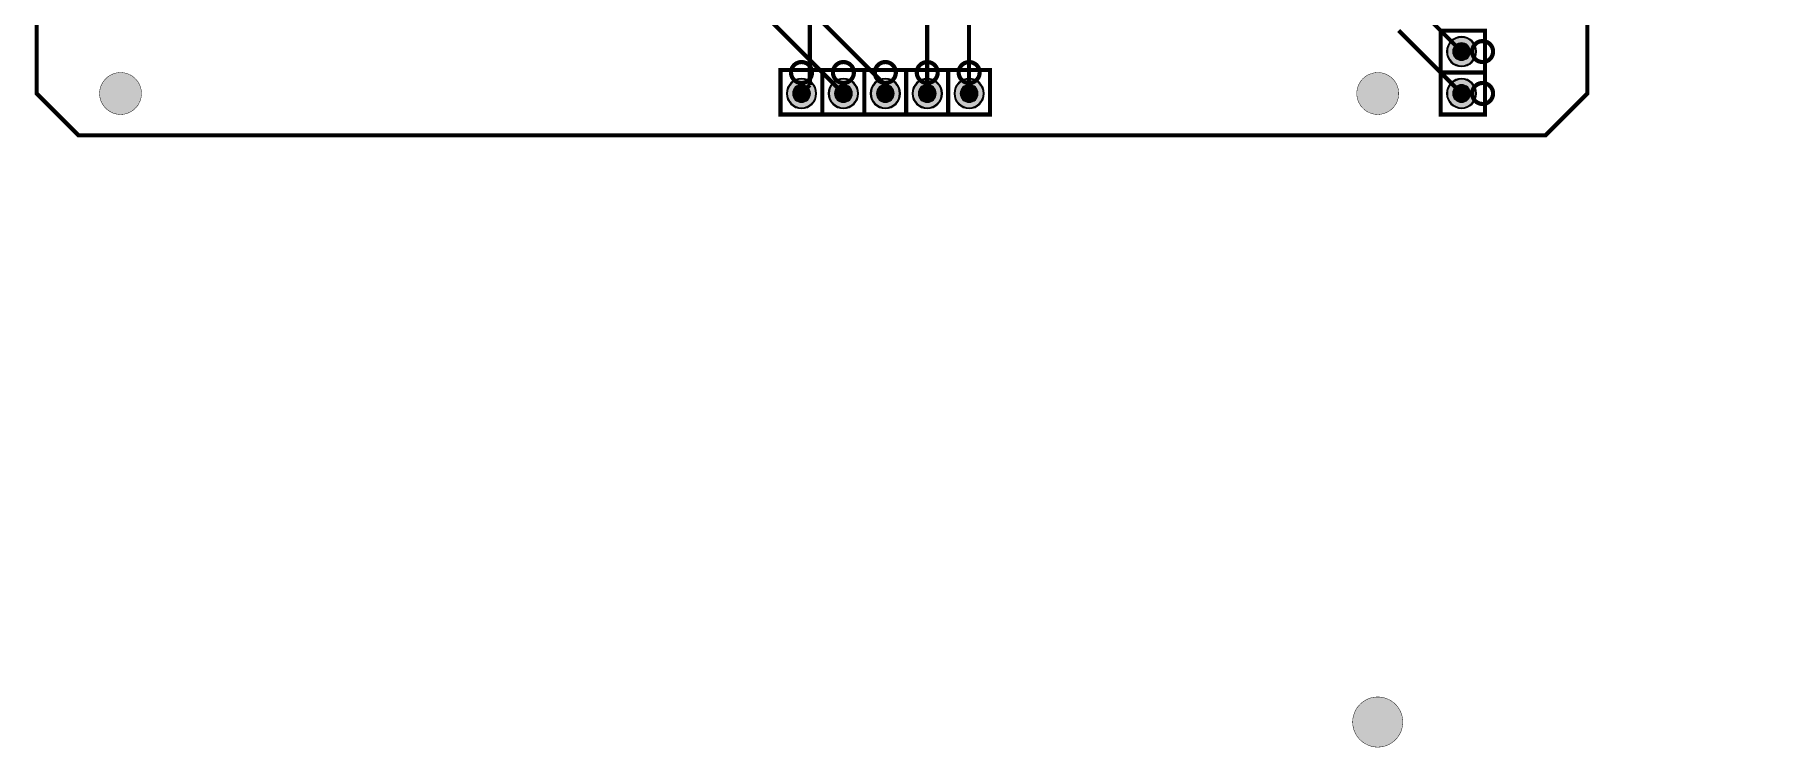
# Model space of a CAD drawing. Header units: millimetres. Extents: x -59 to 46, y -149 to -20.
# Drawn here: x -58.5 to 46.4, y -148.9 to -105.7 of the extents above; entities that cross this region are included whole.
import ezdxf

# ---------------------------------------------------------------- set-up
doc = ezdxf.new("R2010")
doc.units = ezdxf.units.MM
doc.header["$MEASUREMENT"] = 0
for name, color, linetype, true_color in [('Board-Outline-Layer', 7, 'Continuous', 0xff00ff), ('Bottom-Layer', 7, 'Continuous', 0x0000ff), ('Bottom-Paste-Mask-Layer', 7, 'Continuous', 0x800000), ('Bottom-Solder-Mask-Layer', 7, 'Continuous', 0xaa00ff), ('Hole-Layer', 7, 'Continuous', 0x222222), ('Multi-Layer', 7, 'Continuous', 0xc0c0c0), ('Top-Layer', 7, 'Continuous', 0xff0000), ('Top-Paste-Mask-Layer', 7, 'Continuous', 0x808080), ('Top-Silkscreen-Layer', 7, 'Continuous', 0xffcc00), ('Top-Solder-Mask-Layer', 7, 'Continuous', 0x800080)]:
    doc.layers.add(name, color=color, linetype=linetype, true_color=true_color)

msp = doc.modelspace()

# ---------------------------------------------------------------- hatches: boundary and pattern name
at = {"layer": 'Bottom-Layer'}
for points in [[(27.08, -106.68, 1), (28.8, -106.68, 1)], [(-12.93, -109.22, 1), (-11.2, -109.22, 1)], [(-10.39, -109.22, 1), (-8.66, -109.22, 1)], [(-7.85, -109.22, 1), (-6.12, -109.22, 1)], [(-5.31, -109.22, 1), (-3.58, -109.22, 1)], [(-2.77, -109.22, 1), (-1.04, -109.22, 1)], [(27.08, -109.22, 1), (28.8, -109.22, 1)]]:
    msp.add_hatch(color=256, dxfattribs=at).paths.add_polyline_path(points)
at = {"layer": 'Bottom-Paste-Mask-Layer'}
for points in [[(27.08, -106.68, 1), (28.8, -106.68, 1)], [(-12.93, -109.22, 1), (-11.2, -109.22, 1)], [(-10.39, -109.22, 1), (-8.66, -109.22, 1)], [(-7.85, -109.22, 1), (-6.12, -109.22, 1)], [(-5.31, -109.22, 1), (-3.58, -109.22, 1)], [(-2.77, -109.22, 1), (-1.04, -109.22, 1)], [(27.08, -109.22, 1), (28.8, -109.22, 1)]]:
    msp.add_hatch(color=256, dxfattribs=at).paths.add_polyline_path(points)
at = {"layer": 'Bottom-Solder-Mask-Layer'}
for points in [[(27.03, -106.68, 1), (28.85, -106.68, 1)], [(-12.98, -109.22, 1), (-11.15, -109.22, 1)], [(-10.44, -109.22, 1), (-8.61, -109.22, 1)], [(-7.9, -109.22, 1), (-6.07, -109.22, 1)], [(-5.36, -109.22, 1), (-3.53, -109.22, 1)], [(-2.82, -109.22, 1), (-0.99, -109.22, 1)], [(27.03, -109.22, 1), (28.85, -109.22, 1)]]:
    msp.add_hatch(color=256, dxfattribs=at).paths.add_polyline_path(points)
at = {"layer": 'Hole-Layer'}
for points in [[(27.41, -106.68, 1), (28.47, -106.68, 1)], [(-12.6, -109.22, 1), (-11.53, -109.22, 1)], [(-10.06, -109.22, 1), (-8.99, -109.22, 1)], [(-7.52, -109.22, 1), (-6.45, -109.22, 1)], [(-4.98, -109.22, 1), (-3.91, -109.22, 1)], [(-2.44, -109.22, 1), (-1.37, -109.22, 1)], [(27.41, -109.22, 1), (28.47, -109.22, 1)]]:
    msp.add_hatch(color=256, dxfattribs=at).paths.add_polyline_path(points)
at = {"layer": 'Multi-Layer'}
for points in [[(27.08, -106.68, 1), (28.8, -106.68, 1)], [(27.08, -106.68, 1), (28.8, -106.68, 1)], [(27.08, -106.68, 1), (28.8, -106.68, 1)], [(-54.61, -109.22, 1), (-52.07, -109.22, 1)], [(21.59, -109.22, 1), (24.13, -109.22, 1)], [(-12.93, -109.22, 1), (-11.2, -109.22, 1)], [(-12.93, -109.22, 1), (-11.2, -109.22, 1)], [(-12.93, -109.22, 1), (-11.2, -109.22, 1)], [(-10.39, -109.22, 1), (-8.66, -109.22, 1)], [(-10.39, -109.22, 1), (-8.66, -109.22, 1)], [(-10.39, -109.22, 1), (-8.66, -109.22, 1)], [(-7.85, -109.22, 1), (-6.12, -109.22, 1)], [(-7.85, -109.22, 1), (-6.12, -109.22, 1)], [(-7.85, -109.22, 1), (-6.12, -109.22, 1)], [(-5.31, -109.22, 1), (-3.58, -109.22, 1)], [(-5.31, -109.22, 1), (-3.58, -109.22, 1)], [(-5.31, -109.22, 1), (-3.58, -109.22, 1)], [(-2.77, -109.22, 1), (-1.04, -109.22, 1)], [(-2.77, -109.22, 1), (-1.04, -109.22, 1)], [(-2.77, -109.22, 1), (-1.04, -109.22, 1)], [(27.08, -109.22, 1), (28.8, -109.22, 1)], [(27.08, -109.22, 1), (28.8, -109.22, 1)], [(27.08, -109.22, 1), (28.8, -109.22, 1)], [(21.34, -147.32, 1), (24.38, -147.32, 1)]]:
    msp.add_hatch(color=256, dxfattribs=at).paths.add_polyline_path(points)
at = {"layer": 'Top-Layer'}
for points in [[(27.08, -106.68, 1), (28.8, -106.68, 1)], [(-12.93, -109.22, 1), (-11.2, -109.22, 1)], [(-10.39, -109.22, 1), (-8.66, -109.22, 1)], [(-7.85, -109.22, 1), (-6.12, -109.22, 1)], [(-5.31, -109.22, 1), (-3.58, -109.22, 1)], [(-2.77, -109.22, 1), (-1.04, -109.22, 1)], [(27.08, -109.22, 1), (28.8, -109.22, 1)]]:
    msp.add_hatch(color=256, dxfattribs=at).paths.add_polyline_path(points)
at = {"layer": 'Top-Paste-Mask-Layer'}
for points in [[(27.08, -106.68, 1), (28.8, -106.68, 1)], [(-12.93, -109.22, 1), (-11.2, -109.22, 1)], [(-10.39, -109.22, 1), (-8.66, -109.22, 1)], [(-7.85, -109.22, 1), (-6.12, -109.22, 1)], [(-5.31, -109.22, 1), (-3.58, -109.22, 1)], [(-2.77, -109.22, 1), (-1.04, -109.22, 1)], [(27.08, -109.22, 1), (28.8, -109.22, 1)]]:
    msp.add_hatch(color=256, dxfattribs=at).paths.add_polyline_path(points)
at = {"layer": 'Top-Solder-Mask-Layer'}
for points in [[(27.03, -106.68, 1), (28.85, -106.68, 1)], [(-12.98, -109.22, 1), (-11.15, -109.22, 1)], [(-10.44, -109.22, 1), (-8.61, -109.22, 1)], [(-7.9, -109.22, 1), (-6.07, -109.22, 1)], [(-5.36, -109.22, 1), (-3.53, -109.22, 1)], [(-2.82, -109.22, 1), (-0.99, -109.22, 1)], [(27.03, -109.22, 1), (28.85, -109.22, 1)]]:
    msp.add_hatch(color=256, dxfattribs=at).paths.add_polyline_path(points)

# ---------------------------------------------------------------- linework, layer by layer
at = {"layer": 'Board-Outline-Layer', "const_width": 0.254}
msp.add_lwpolyline([(35.56, -83.82), (35.56, -109.22), (33.02, -111.76), (-55.88, -111.76), (-58.42, -109.22), (-58.42, -25.4), (-53.34, -20.32), (38.1, -20.32), (46.23, -28.45), (46.23, -78.49)], close=True, dxfattribs=at)
at = {"layer": 'Bottom-Layer', "const_width": 0.254}
for points in [[(27.94, -106.68), (6.35, -85.09)], [(-6.99, -108.71), (-26.04, -89.66)], [(-9.53, -109.22), (-26.8, -91.95)], [(-1.91, -109.22), (-1.91, -103.38)], [(-6.99, -109.22), (-6.99, -108.71)]]:
    msp.add_lwpolyline(points, dxfattribs=at)
at = {"layer": 'Bottom-Layer'}
for points in [[(27.08, -106.68, 1), (28.8, -106.68, 1)], [(-2.77, -109.22, 1), (-1.04, -109.22, 1)], [(27.08, -109.22, 1), (28.8, -109.22, 1)]]:
    msp.add_lwpolyline(points, format="xyb", close=True, dxfattribs=at)
for points in [[(-12.93, -109.22, 1), (-11.2, -109.22), (-11.2, -109.22, 1), (-12.93, -109.22)], [(-10.39, -109.22, 1), (-8.66, -109.22), (-8.66, -109.22, 1), (-10.39, -109.22)], [(-7.85, -109.22, 1), (-6.12, -109.22), (-6.12, -109.22, 1), (-7.85, -109.22)], [(-5.31, -109.22, 1), (-3.58, -109.22), (-3.58, -109.22, 1), (-5.31, -109.22)]]:
    msp.add_lwpolyline(points, format="xyb", dxfattribs=at)
at = {"layer": 'Bottom-Paste-Mask-Layer'}
for points in [[(27.08, -106.68, 1), (28.8, -106.68, 1)], [(-2.77, -109.22, 1), (-1.04, -109.22, 1)], [(27.08, -109.22, 1), (28.8, -109.22, 1)]]:
    msp.add_lwpolyline(points, format="xyb", close=True, dxfattribs=at)
for points in [[(-12.93, -109.22, 1), (-11.2, -109.22), (-11.2, -109.22, 1), (-12.93, -109.22)], [(-10.39, -109.22, 1), (-8.66, -109.22), (-8.66, -109.22, 1), (-10.39, -109.22)], [(-7.85, -109.22, 1), (-6.12, -109.22), (-6.12, -109.22, 1), (-7.85, -109.22)], [(-5.31, -109.22, 1), (-3.58, -109.22), (-3.58, -109.22, 1), (-5.31, -109.22)]]:
    msp.add_lwpolyline(points, format="xyb", dxfattribs=at)
at = {"layer": 'Bottom-Solder-Mask-Layer'}
for points in [[(27.03, -106.68, 1), (28.85, -106.68), (28.85, -106.68, 1), (27.03, -106.68)], [(-2.82, -109.22, 1), (-0.99, -109.22), (-0.99, -109.22, 1), (-2.82, -109.22)], [(27.03, -109.22, 1), (28.85, -109.22), (28.85, -109.22, 1), (27.03, -109.22)]]:
    msp.add_lwpolyline(points, format="xyb", dxfattribs=at)
for points in [[(-12.98, -109.22, 1), (-11.15, -109.22, 1)], [(-10.44, -109.22, 1), (-8.61, -109.22, 1)], [(-7.9, -109.22, 1), (-6.07, -109.22, 1)], [(-5.36, -109.22, 1), (-3.53, -109.22, 1)]]:
    msp.add_lwpolyline(points, format="xyb", close=True, dxfattribs=at)
at = {"layer": 'Hole-Layer'}
for points in [[(27.41, -106.68, 1), (28.47, -106.68), (28.47, -106.68, 1), (27.41, -106.68)], [(-2.44, -109.22, 1), (-1.37, -109.22), (-1.37, -109.22, 1), (-2.44, -109.22)], [(27.41, -109.22, 1), (28.47, -109.22), (28.47, -109.22, 1), (27.41, -109.22)]]:
    msp.add_lwpolyline(points, format="xyb", dxfattribs=at)
for points in [[(-12.6, -109.22, 1), (-11.53, -109.22, 1)], [(-10.06, -109.22, 1), (-8.99, -109.22, 1)], [(-7.52, -109.22, 1), (-6.45, -109.22, 1)], [(-4.98, -109.22, 1), (-3.91, -109.22, 1)]]:
    msp.add_lwpolyline(points, format="xyb", close=True, dxfattribs=at)
at = {"layer": 'Multi-Layer'}
for points in [[(27.08, -106.68, 1), (28.8, -106.68, 1)], [(27.08, -106.68, 1), (28.8, -106.68, 1)], [(27.08, -106.68, 1), (28.8, -106.68, 1)], [(-2.77, -109.22, 1), (-1.04, -109.22, 1)], [(-2.77, -109.22, 1), (-1.04, -109.22, 1)], [(-2.77, -109.22, 1), (-1.04, -109.22, 1)], [(27.08, -109.22, 1), (28.8, -109.22, 1)], [(27.08, -109.22, 1), (28.8, -109.22, 1)], [(27.08, -109.22, 1), (28.8, -109.22, 1)]]:
    msp.add_lwpolyline(points, format="xyb", close=True, dxfattribs=at)
at = {"layer": 'Multi-Layer', "const_width": 0.0254}
for points in [[(-54.61, -109.22, 1), (-52.07, -109.22, 1)], [(21.59, -109.22, 1), (24.13, -109.22, 1)], [(21.34, -147.32, 1), (24.38, -147.32, 1)]]:
    msp.add_lwpolyline(points, format="xyb", close=True, dxfattribs=at)
at = {"layer": 'Multi-Layer'}
for points in [[(-12.93, -109.22, 1), (-11.2, -109.22), (-11.2, -109.22, 1), (-12.93, -109.22)], [(-12.93, -109.22, 1), (-11.2, -109.22), (-11.2, -109.22, 1), (-12.93, -109.22)], [(-12.93, -109.22, 1), (-11.2, -109.22), (-11.2, -109.22, 1), (-12.93, -109.22)], [(-10.39, -109.22, 1), (-8.66, -109.22), (-8.66, -109.22, 1), (-10.39, -109.22)], [(-10.39, -109.22, 1), (-8.66, -109.22), (-8.66, -109.22, 1), (-10.39, -109.22)], [(-10.39, -109.22, 1), (-8.66, -109.22), (-8.66, -109.22, 1), (-10.39, -109.22)], [(-7.85, -109.22, 1), (-6.12, -109.22), (-6.12, -109.22, 1), (-7.85, -109.22)], [(-7.85, -109.22, 1), (-6.12, -109.22), (-6.12, -109.22, 1), (-7.85, -109.22)], [(-7.85, -109.22, 1), (-6.12, -109.22), (-6.12, -109.22, 1), (-7.85, -109.22)], [(-5.31, -109.22, 1), (-3.58, -109.22), (-3.58, -109.22, 1), (-5.31, -109.22)], [(-5.31, -109.22, 1), (-3.58, -109.22), (-3.58, -109.22, 1), (-5.31, -109.22)], [(-5.31, -109.22, 1), (-3.58, -109.22), (-3.58, -109.22, 1), (-5.31, -109.22)]]:
    msp.add_lwpolyline(points, format="xyb", dxfattribs=at)
at = {"layer": 'Top-Layer', "const_width": 0.254}
for points in [[(-11.56, -99.33), (-11.56, -108.71)], [(-4.45, -109.22), (-4.45, -99.57)], [(27.94, -109.22), (24.13, -105.41)], [(-11.56, -108.71), (-12.07, -109.22)]]:
    msp.add_lwpolyline(points, dxfattribs=at)
at = {"layer": 'Top-Layer'}
for points in [[(27.08, -106.68, 1), (28.8, -106.68, 1)], [(-2.77, -109.22, 1), (-1.04, -109.22, 1)], [(27.08, -109.22, 1), (28.8, -109.22, 1)]]:
    msp.add_lwpolyline(points, format="xyb", close=True, dxfattribs=at)
for points in [[(-12.93, -109.22, 1), (-11.2, -109.22), (-11.2, -109.22, 1), (-12.93, -109.22)], [(-10.39, -109.22, 1), (-8.66, -109.22), (-8.66, -109.22, 1), (-10.39, -109.22)], [(-7.85, -109.22, 1), (-6.12, -109.22), (-6.12, -109.22, 1), (-7.85, -109.22)], [(-5.31, -109.22, 1), (-3.58, -109.22), (-3.58, -109.22, 1), (-5.31, -109.22)]]:
    msp.add_lwpolyline(points, format="xyb", dxfattribs=at)
at = {"layer": 'Top-Paste-Mask-Layer'}
for points in [[(27.08, -106.68, 1), (28.8, -106.68, 1)], [(-2.77, -109.22, 1), (-1.04, -109.22, 1)], [(27.08, -109.22, 1), (28.8, -109.22, 1)]]:
    msp.add_lwpolyline(points, format="xyb", close=True, dxfattribs=at)
for points in [[(-12.93, -109.22, 1), (-11.2, -109.22), (-11.2, -109.22, 1), (-12.93, -109.22)], [(-10.39, -109.22, 1), (-8.66, -109.22), (-8.66, -109.22, 1), (-10.39, -109.22)], [(-7.85, -109.22, 1), (-6.12, -109.22), (-6.12, -109.22, 1), (-7.85, -109.22)], [(-5.31, -109.22, 1), (-3.58, -109.22), (-3.58, -109.22, 1), (-5.31, -109.22)]]:
    msp.add_lwpolyline(points, format="xyb", dxfattribs=at)
at = {"layer": 'Top-Silkscreen-Layer', "const_width": 0.254}
for points in [[(26.67, -105.41), (29.36, -105.41), (29.36, -107.95), (26.67, -107.95)], [(26.67, -105.41), (29.36, -105.41), (29.36, -107.95), (26.67, -107.95)], [(-13.34, -110.49), (-13.34, -107.8), (-10.8, -107.8), (-10.8, -110.49)], [(-13.34, -110.49), (-13.34, -107.8), (-10.8, -107.8), (-10.8, -110.49)], [(-10.8, -110.49), (-10.8, -107.8), (-8.26, -107.8), (-8.26, -110.49)], [(-10.8, -110.49), (-10.8, -107.8), (-8.26, -107.8), (-8.26, -110.49)], [(-8.26, -110.49), (-8.26, -107.8), (-5.72, -107.8), (-5.72, -110.49)], [(-8.26, -110.49), (-8.26, -107.8), (-5.72, -107.8), (-5.72, -110.49)], [(-5.72, -110.49), (-5.72, -107.8), (-3.18, -107.8), (-3.18, -110.49)], [(-5.72, -110.49), (-5.72, -107.8), (-3.18, -107.8), (-3.18, -110.49)], [(-3.18, -110.49), (-3.18, -107.8), (-0.64, -107.8), (-0.64, -110.49)], [(-3.18, -110.49), (-3.18, -107.8), (-0.64, -107.8), (-0.64, -110.49)], [(26.67, -107.95), (29.36, -107.95), (29.36, -110.49), (26.67, -110.49)], [(26.67, -107.95), (29.36, -107.95), (29.36, -110.49), (26.67, -110.49)]]:
    msp.add_lwpolyline(points, close=True, dxfattribs=at)
for points in [[(28.58, -106.68, 1), (29.85, -106.68, 1)], [(28.58, -106.68, 1), (29.85, -106.68, 1)], [(-12.7, -107.95, 1), (-11.43, -107.95, 1)], [(-12.7, -107.95, 1), (-11.43, -107.95, 1)], [(-10.16, -107.95, 1), (-8.89, -107.95, 1)], [(-10.16, -107.95, 1), (-8.89, -107.95, 1)], [(-7.62, -107.95, 1), (-6.35, -107.95, 1)], [(-7.62, -107.95, 1), (-6.35, -107.95, 1)], [(-5.08, -107.95, 1), (-3.81, -107.95, 1)], [(-5.08, -107.95, 1), (-3.81, -107.95, 1)], [(-2.54, -107.95, 1), (-1.27, -107.95, 1)], [(-2.54, -107.95, 1), (-1.27, -107.95, 1)], [(28.58, -109.22, 1), (29.85, -109.22, 1)], [(28.58, -109.22, 1), (29.85, -109.22, 1)]]:
    msp.add_lwpolyline(points, format="xyb", close=True, dxfattribs=at)
at = {"layer": 'Top-Solder-Mask-Layer'}
for points in [[(27.03, -106.68, 1), (28.85, -106.68), (28.85, -106.68, 1), (27.03, -106.68)], [(-2.82, -109.22, 1), (-0.99, -109.22), (-0.99, -109.22, 1), (-2.82, -109.22)], [(27.03, -109.22, 1), (28.85, -109.22), (28.85, -109.22, 1), (27.03, -109.22)]]:
    msp.add_lwpolyline(points, format="xyb", dxfattribs=at)
for points in [[(-12.98, -109.22, 1), (-11.15, -109.22, 1)], [(-10.44, -109.22, 1), (-8.61, -109.22, 1)], [(-7.9, -109.22, 1), (-6.07, -109.22, 1)], [(-5.36, -109.22, 1), (-3.53, -109.22, 1)]]:
    msp.add_lwpolyline(points, format="xyb", close=True, dxfattribs=at)

doc.saveas('drawing.dxf')
